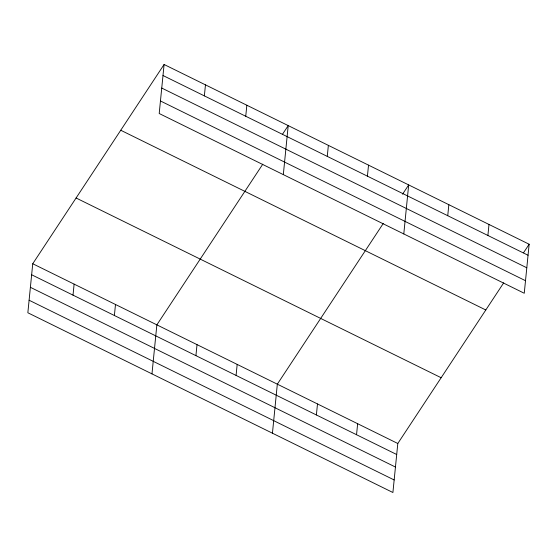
<?xml version="1.0" encoding="UTF-8"?>
<svg xmlns="http://www.w3.org/2000/svg" width="557" height="557" viewBox="0 0 557 557"><rect width="100%" height="100%" fill="white"/><g stroke="black" fill="none" stroke-linecap="round" stroke-linejoin="round"><path stroke-width="0.84" d="M164.092 64.487L159.198 113.51L524.255 293.254L529.15 244.231L164.092 64.487L32.745 263.746L27.85 312.769L392.908 492.513L397.802 443.49L503.709 282.824M73.016 295.14L74.116 284.119M114.387 315.506L115.487 304.491M151.97 373.886L156.865 324.863L262.772 164.197M204.363 95.881L205.463 84.859M195.918 355.651L197.018 344.63M245.741 116.246L246.842 105.231M236.077 375.418L237.178 364.403M283.318 174.626L288.213 125.604L282.559 134.174M272.436 433.2L277.33 384.177L383.237 223.51M327.265 156.392L328.365 145.37M316.39 414.965L317.49 403.943M367.425 176.158L368.525 165.144M356.543 434.732L357.643 423.717M403.79 233.94L408.678 184.917L402.558 194.205M447.737 215.705L448.838 204.684M487.897 235.472L488.99 224.457M523.496 252.801L529.15 244.231M162.992 75.508L528.05 255.245M161.739 88.048L526.797 267.785M160.451 100.97L525.509 280.707M120.751 130.247L485.801 309.984M76.086 197.993L441.144 377.73M32.745 263.746L397.802 443.49M31.645 274.768L396.702 454.505M30.391 287.308L395.449 467.044M29.103 300.23L394.161 479.967"/></g></svg>
